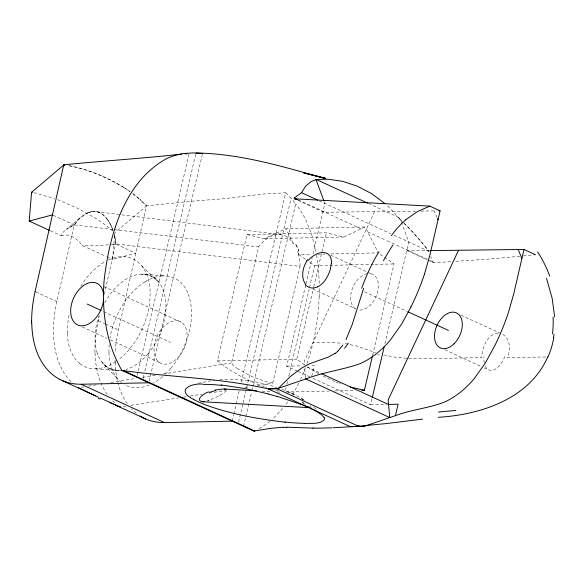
<?xml version="1.0" encoding="UTF-8"?>
<svg xmlns="http://www.w3.org/2000/svg" width="584" height="584" viewBox="0 0 584 584"><rect width="100%" height="100%" fill="white"/><g stroke="black" fill="none" stroke-linecap="round" stroke-linejoin="round"><path stroke-width="0.44" stroke-dasharray="2.92 2.19" d="M319.309 288.562L319.156 296.541M293.467 394.755L290.591 392.689L300.41 397.74M111.267 244.492L115.712 243.988L135.795 253.23L112.559 259.413L114.5 236.221M114.639 234.571L114.778 232.914L146.547 205.94L118.442 329.931A106.733 69.029 -65.3 0 0 115.187 352.787M71.007 381.637A98.192 63.503 -65.3 0 1 53.509 333.26L53.407 331.106A106.733 69.029 -65.3 0 1 56.882 301.592L74.204 224.891L113.143 229.454M94.944 352.386L94.922 350.203A106.733 69.029 -65.3 0 1 98.389 320.689L99.448 315.9M104.324 294.329L115.734 243.287M137.116 375.446L137.948 371.898M138.153 371.015L189.063 153.899M143.175 378.235L144.007 374.687M144.839 371.139L195.786 153.862M149.205 381.009L202.341 154.395M264.355 386.739C247.397 380.863 231.461 372.059 217.416 360.89L247.032 234.556L326.405 232.819L343.793 237.002L365.255 226.957L378.286 252.872L329.58 253.938M237.98 368.964L234.089 366.365L231.483 362.89L258.675 246.915C264.245 238.892 275.166 231.439 285.116 235.951M232.155 421.13L233.6 414.939M233.812 414.049L239.206 391.039M241.28 382.191L285.693 192.793L262.939 194.063L224.446 198.655L191.574 201.217L146.518 205.853L141.007 200.575M238.593 422.144L242.929 403.639M243.141 402.756L245.827 391.302M246.652 387.776L291.073 198.341L285.693 192.793M243.557 426.378L245.638 417.516M245.849 416.633L251.667 391.813M251.872 390.922L252.704 387.382M252.916 386.491L295.73 203.896L291.073 198.341M257.5 385.469L272.735 383.075L300.088 266.406L115.785 243.908M297.373 371.117L286.678 366.197L305.775 284.766M305.979 283.875L312.206 257.325M313.039 253.784L324.85 203.414L324.215 201.714M285.445 390.243L286.269 386.732M286.883 384.097L287.503 381.469M288.737 376.206L309.104 289.35M309.513 287.598L314.652 265.669L308.753 261.522M304.571 364.956L296.789 359.153L313.564 287.591M313.769 286.707L326.405 232.819M311.747 376.169L314.221 365.599L309.783 365.693M372.694 354.926L394.025 263.932L380.25 254.259M313.002 378.308L370.577 404.8L372.03 398.602M384.9 343.721L408.749 242.017L402.318 224.65M50.421 230.826L61.028 235.702C62.707 231.22 67.343 228.687 71.248 226.395A112.062 40.325 5.6 0 1 74.256 224.884L79.482 218.299L86.622 213.248M305.483 367.664L300.585 379.374M374.636 211.656L304.228 361.321L304.395 364.971M226.57 390.586L221.92 394.258M286.021 404.164L287.605 401.989M148.066 353.824L149.555 351.999M282.751 408.362L273.984 417.75A108.39 78.855 88.7 0 1 272.151 419.429M79.482 218.299L66.722 229.176L74.256 224.884L79.504 218.212L86.198 213.445M145.095 281.773L143.073 283.072A57.524 37.208 -65.3 0 0 129.736 295.227A60.517 39.135 -65.3 0 0 109.996 338.063M115.946 361.576L113.916 362.876A55.889 36.15 -65.3 0 1 97.572 368.672A55.071 35.617 -65.3 0 1 91.746 368.592A55.889 36.15 -65.3 0 1 79.789 363.62M218.306 396.266L207.926 400.734M247.032 234.556L264.421 238.739L285.883 228.687L365.255 226.957M86.6 213.328L87.476 212.875M87.031 213.138L88.337 212.547M87.885 212.788L88.775 212.393M88.753 212.481L91.418 211.729M61.028 235.702C69.467 232.848 77.621 238.841 82.271 245.477L106.011 256.398M89.191 212.342L92.316 211.598M197.983 383.286L214.394 380.096M207.232 400.858L208.941 400.405M81.205 387.287L83.906 386.849M88.403 386.119L97.404 384.659M110.902 382.469L136.094 378.381M142.394 377.352L155.892 375.162M163.089 373.994L231.483 362.89M123.041 406.61L125.728 406.187M131.108 405.34L178.616 397.872M183.099 397.171L189.369 396.178M190.267 396.04L201.918 394.207M209.094 393.083L225.227 390.543M244.944 387.447L248.536 386.878M91.849 211.744C98.119 210.342 104.193 214.452 107.463 219.562M115.763 243.988L111.325 244.513M523.191 255.938L533.09 254.879M519.884 256.281L491.341 258.902L455.797 261.34M108.595 244.798L95.082 245.645L82.271 245.477M219.818 379.629C239.038 378.578 258.639 381.148 276.801 387.521M92.746 211.634C98.17 210.948 103.266 214.087 106.47 218.27M428.036 260.201L433.7 262.807L450.666 261.661M306.958 363.635A169.126 123.041 88.7 0 0 313.039 342.742L328.551 342.436L342.618 343.246M545.733 357.007L507.306 357.554C511.219 349.765 510.175 337.676 501.444 333.727M264.421 238.739L343.793 237.002M300.03 266.406A36.252 26.375 88.7 0 0 297.563 251.835L298.913 254.609L311.542 254.332M317.849 254.193L325.069 254.04M314.652 265.669L374.183 264.362M375.089 264.348L394.025 263.932M217.416 360.89L296.789 359.153M286.678 366.197L301.782 365.869M285.934 391.974L329.23 391.032M334.639 390.908L354.488 390.477M370.577 404.8L386.571 404.449M297.855 200.305L323.901 212.291L415.633 211.145M420.845 211.079L436.445 210.89M406.902 249.894L407.8 250.886L429.999 250.616M290.591 392.718L287.905 392.565M408.544 358.452L423.458 358.707L481.771 357.605C482.15 347.582 487.472 333.033 499.356 333.179M261.961 391.127L270.939 391.623M277.159 391.974L281.722 392.222M406.712 358.35L394.069 357.014L382.024 354.568M95.593 368.789L119.165 370.541L112.712 369.723L106.982 367.037L102.207 362.591L117.384 378.578M163.381 275.874L141.773 274.108L148.227 274.925L153.957 277.619L158.731 282.065L141.686 265.859M114.048 229.563L258.675 246.915M96.36 211.649L281.181 234.717M272.735 383.075L265.559 381.564L253.179 377.03A54.954 39.982 88.7 0 1 249.894 375.505L238.141 369.051M345.144 343.567L356.824 346.057L375.549 352.663M68.678 165.732C88.126 169.36 106.668 177.156 123.538 187.398A167.082 121.552 88.7 0 1 130.049 191.727M69.532 165.739C88.68 169.448 106.938 177.156 123.574 187.26M33.967 192.691L54.502 198.494M278.495 390.718L275.232 389.951M265.464 387.112L266.567 387.469M281.868 389.338L291.379 393.01M57.582 199.611L77.081 208.043L95.455 218.233A175.66 116.888 73.8 0 1 107.697 226.869L112.435 230.819M339.333 383.411L340.428 383.819M338.231 382.987L336.048 382.119M334.961 381.666L322.032 375.607M460.959 315.185L502.204 334.055M312.834 289.073L355.306 308.534M368.453 203.502L397.427 216.832L398.77 218.073M319.214 200.823L390.652 233.688M393.944 235.199L429.05 251.354L429.276 251.981M298.3 199.925L361.189 228.862M367.723 231.87L386.499 240.506M387.316 240.878L429.058 260.084M429.882 260.464L432.51 261.749M407.8 250.886L427.225 259.829M364.518 291.803L407.296 311.476M53.246 215.248L74.204 224.891M106.828 256.777L112.559 259.413M306.914 366.949L320.076 373.001M298.198 371.497L309.71 376.797M103.704 286.525L181.281 322.215A22.937 14.834 -65.3 0 1 176.083 359.467A22.937 14.834 -65.3 0 1 154.285 345.597A22.937 14.834 -65.3 0 1 181.281 322.215M103.697 311.673L170.55 342.428M35.894 291.949L56.852 301.592M98.36 320.689L104.791 323.646M105.594 324.018L118.442 329.931M82.234 326.945L106.996 338.34M110.296 339.859L159.819 362.642M330.712 255.172L371.285 273.94M444.928 349.772L480.902 366.394M484.165 367.905L486.618 369.037M318.849 373.891L306.549 366.329M304.352 400.274L300.906 398.04L301.797 398.587M300.906 398.04L303.096 399.39M298.913 254.609L305.797 259.449M305.768 404.967L306.213 405.318M313.944 407.325L317.2 409.983M304.505 403.953L304.921 404.296M301.899 401.734L305.125 404.442M304.096 403.617L302.57 402.318M121.457 382.608L120.019 381.381A57.524 37.208 -65.3 0 1 112.274 369.694A59.466 38.456 -65.3 0 1 108.96 352.473M79.869 363.62L78.431 362.394A57.655 37.288 -65.3 0 1 70.671 350.677A59.59 38.537 -65.3 0 1 67.35 333.42M433.7 262.807L432.342 261.596L430.788 256.42M139.919 199.414L140.817 200.224M139.883 199.553L141.116 200.494M141.284 200.83L146.482 205.991M398.96 218.255L403.004 222.241M403.632 222.876L411.822 231.147L424.59 245.769M323.003 211.291L323.901 212.291M424.882 246.127L427.911 249.901M428.138 250.193L429.05 251.354L422.509 243.243A117.785 48.764 47.4 0 0 403.851 222.942M310.06 405.223L310.389 405.639M106.828 218.606L109.004 221.876M107.806 219.927L109.58 222.847M310.666 406.041L311.162 407.304M109.317 222.278L110.135 223.847M109.88 223.263L110.668 224.869M110.42 224.271L110.923 225.387M296.103 245.024L298.877 250.536L297.76 248.017A32.865 23.907 88.7 0 0 296.103 245.024A20.717 11.899 46.8 0 0 293.307 243.477L285.883 228.687M110.938 225.307L111.172 225.913M111.194 225.833L111.413 226.446M111.434 226.358L111.653 226.979M111.668 226.891L111.887 227.519M437.029 217.584L434.262 210.912M111.902 227.431L112.106 228.059M112.128 227.979L112.325 228.607M112.347 228.526L112.946 230.278M402.018 223.825L400.485 219.694L391.244 209.685A126.779 92.235 88.7 0 0 386.55 205.042M112.559 229.074L113.143 230.848M97.2 353.145L97.842 354.919M114.34 234.819L114.595 236.089M114.318 234.907L114.464 235.498M114.617 236.009L114.968 237.885M114.749 236.6L115.07 238.484M316.053 251.631L311.542 233.98L305.841 219.949A95.185 69.248 88.7 0 0 295.708 203.925M115.092 238.403L115.179 239.09M316.674 255.091L318.565 269.99L319.258 283.24M115.194 239.009L115.274 239.696M115.296 239.615L115.522 241.52M305.607 377.352L304.629 368.322M115.464 240.834L115.654 242.747M115.61 242.061L115.712 243.36M115.012 360.167L115.026 361.627M293.307 394.368A45.902 4.146 45.8 0 1 293.847 394.769M302.344 399.171A45.902 15.301 16.1 0 1 303.198 399.726M221.789 394.266A47.457 10.884 -15.7 0 1 218.182 396.273M136.211 413.202A98.017 63.393 -65.3 0 1 131.458 408.793M127.246 403.602A98.017 63.393 -65.3 0 1 115.136 361.576M319.134 296.533A178.2 129.641 88.7 0 1 313.09 342.772M269.976 421.246A108.39 78.855 88.7 0 1 258.566 428.787M298.796 383.126A142.394 103.594 88.7 0 1 292.832 394.01M370.716 273.699A19.272 12.461 -65.3 0 1 376.804 294.672A19.272 12.461 -65.3 0 1 357.722 309.761M355.474 308.768A19.272 12.461 -65.3 0 1 352.159 289.153A19.272 12.461 -65.3 0 1 367.832 273.604M504.824 356.393A19.177 10.329 -71.4 0 1 485.246 366.066M484.253 362.825A19.177 10.329 -71.4 0 1 483.983 356.693M379.476 355.079A255.004 124.487 -36.4 0 1 377.863 354.583M97.229 353.116A52.261 33.799 -65.3 0 1 98.857 316.112M104.77 302.709A52.261 33.799 -65.3 0 1 111.405 292.679L112.865 290.832A49.297 31.879 -65.3 0 1 126.056 279.21A47.45 30.689 -65.3 0 1 155.249 278.568A49.297 31.886 -65.3 0 1 163.089 289.737L163.732 291.511A52.107 33.704 -65.3 0 1 149.519 351.948M148.066 353.816A49.297 31.886 -65.3 0 1 134.882 365.445A47.45 30.689 -65.3 0 1 126.064 369.438M120.859 370.446A47.45 30.689 -65.3 0 1 105.689 366.088A49.297 31.886 -65.3 0 1 97.842 354.919M67.394 333.398A60.641 39.223 -65.3 0 1 69.16 314.937M80.826 286.175A60.641 39.223 -65.3 0 1 88.147 276.013A57.655 37.288 -65.3 0 1 101.536 263.866L103.565 262.566A55.889 36.15 -65.3 0 1 104.93 261.763M108.354 260.004A55.889 36.15 -65.3 0 1 119.91 256.77A55.064 35.617 -65.3 0 1 125.735 256.851A55.889 36.15 -65.3 0 1 137.612 261.822L139.05 263.048A57.655 37.288 -65.3 0 1 146.81 274.765A59.634 38.566 -65.3 0 1 150.161 293.292M150.088 293.329A60.488 39.121 -65.3 0 1 129.327 349.422A57.655 37.288 -65.3 0 1 117.953 360.153M109.004 352.451A60.517 39.135 -65.3 0 1 109.186 344.713M145.014 281.773A55.765 36.062 -65.3 0 1 161.323 275.991M161.41 275.984A54.94 35.529 -65.3 0 1 167.221 276.071A55.765 36.062 -65.3 0 1 179.069 281.028L180.5 282.254A57.531 37.208 -65.3 0 1 188.252 293.942M188.172 294.015A60.152 38.902 -65.3 0 1 170.747 368.343M170.791 368.409A57.531 37.208 -65.3 0 1 165.301 374.227M162.739 376.534A57.531 37.208 -65.3 0 1 157.454 380.564L155.424 381.863A55.765 36.062 -65.3 0 1 153.388 383.046M149.278 385.024A55.765 36.062 -65.3 0 1 139.116 387.645A54.947 35.536 -65.3 0 1 133.305 387.564A55.765 36.062 -65.3 0 1 124.538 384.681M285.138 235.856A29.426 21.404 88.7 0 1 293.277 243.506M298.891 250.551A18.184 10.439 46.8 0 1 297.512 251.843M114.895 402.931A98.192 63.503 -65.3 0 1 111.376 399.551M107.164 394.368A98.192 63.503 -65.3 0 1 95.017 352.356M123.56 187.311A167.082 121.552 88.7 0 1 130.079 191.588M132.823 193.581A167.082 121.552 88.7 0 1 139.948 199.356M400.493 219.679A117.785 48.764 47.4 0 1 401.938 221.066M132.787 193.72A167.082 121.552 88.7 0 1 139.912 199.494"/><path stroke-width="0.88" d="M331.216 263.829L330.529 268.355M49.604 230.446L29.2 221.059L31.616 192.231L63.809 164.9L63.408 166.608M554.048 334.019L553.552 337.406M35.084 291.577L63.379 166.52L63.744 164.951L64.569 165.068M361.7 390.316L364.409 390.258L372.483 355.809M372.242 397.719L384.279 346.378M384.944 203.582L371.475 193.538L357.204 186.121L342.545 181.31L328.026 179.208L316.302 179.507L311.177 181.551L305.651 186.084L301.526 192.683L294.183 198.034L294.599 198.808L429.809 206.123L440.081 210.846L429.934 254.916L424.429 274.188M365.752 425.816L395.441 415.647L398.127 404.194L388.353 404.413L321.726 373.76M534.192 254.763L535.294 254.646L523.979 249.441L513.832 293.518L508.328 312.79A169.754 109.785 -65.3 0 1 494.838 345.575L485.435 362.876L474.325 378.512A77.986 50.436 -65.3 0 1 471.047 382.264A80.891 52.312 -65.3 0 1 449.154 399.733A77.198 49.925 -65.3 0 1 443.898 402.281C428.211 408.296 411.173 409.654 395.441 415.647M363.649 288.24L352.108 324.799L346.027 339.603M547.704 356.955C529.462 398.828 480.727 414.742 438.321 417.312M458.542 250.259L388.126 399.923L389.74 417.56L305.841 378.958L278.378 388.353L268.392 388.973L350.466 426.736L365.409 425.926M410.968 306.987L401.529 324.281L390.426 339.917A77.986 50.436 -65.3 0 1 387.141 343.662A80.891 52.312 -65.3 0 1 365.248 361.131A77.198 49.925 -65.3 0 1 359.999 363.686C342.319 369.979 323.39 372.088 305.841 378.958L305.724 378.155M342.881 345.034L338.085 350.904M391.324 235.629L396.799 228.702L402.631 222.519M278.378 388.353L290.503 376.381L302.001 367.818L310.133 363.525L328.018 357.196L335.004 353.451M405.727 219.723L417.348 211.627L429.809 206.123M317.703 286.853C323.178 284.079 326.733 278.626 329.018 273.093A18.878 9.702 -64.5 0 0 330.588 268.341M208.846 391.915C205.123 392.39 194.216 400.062 202.349 401.741L309.768 407.683M268.392 388.973L277.298 388.71M29.2 221.059L52.436 214.883M214.927 390.046L223.519 388.981L256.573 390.835M197.363 153.49L202.546 153.512L193.056 152.913L184.31 153.468A110.537 80.417 88.7 0 0 166.652 158.6C123.888 182.033 109.033 236.075 104.032 281.276C101.667 311.812 106.31 343.596 121.83 370.38L253.792 431.087L271.005 428.298L282.963 427.254M204.663 401.536L202.349 401.741M422.524 419.137L385.506 423.656L363.372 425.758M353.05 426.488L352.407 426.554M351.977 426.597L351.327 426.656M350.896 426.692L333.281 427.765M181.66 154.118C142.43 158.461 103.047 160.892 63.78 164.812L64.605 164.922M356.284 426.232L359.437 426.013M185.172 153.891L186.917 153.796M332.121 427.824L316.112 428.203M202.48 384.075C190.428 383.126 175.463 390.462 193.567 399.361M148.789 382.783L81.161 384.257L164.52 422.612L232.155 421.13M355.714 426.356L364.701 426.167M438.986 210.853L440.081 210.846M430.795 250.602L523.979 249.441M286.452 427.181L313.163 428.138M304.848 423.495C311.162 422.933 319.543 424.707 324.332 419.684A66.62 11.388 15.6 0 0 324.229 417.626M195.998 152.979C238.52 153.636 279.641 165.564 320.2 177.156M121.83 370.38C170.732 377.366 220.358 377.826 268.669 389.002M285.364 422.21C258.427 419.137 231.483 414.282 205.918 405.041A45.085 10.052 13.5 0 1 193.625 399.361M221.022 384.929L244.952 388.564L268.304 393.908M224.438 389.032L226.066 389.397M364.409 390.258L350.283 387.061M31.616 192.231L32.397 192.377M325.273 178.083L303.57 172.849L325.142 178.419M321.879 177.587L325.222 178.448M277.05 396.324L302.162 404.778A46.326 7.731 16.5 0 1 308.783 407.574M310.17 407.661L308.089 406.639M113.354 403.938L100.054 397.981M115.347 404.77L119.362 406.581M98.565 397.31L59.444 379.264M119.691 406.727L120.348 407.033L120.019 406.829M316.302 179.507L367.628 203.123M301.526 192.683L317.608 200.086M294.183 198.034L297.475 199.546M294.599 198.808L296.227 199.56M408.114 311.856L448.424 330.398M277.05 388.791L359.116 426.546M87.191 304.074L101.222 310.535M123.297 370.533L254.609 430.941M109.975 402.551L145.664 418.969L142.81 417.611M95.484 395.894L82.921 389.835M81.811 389.309L82.548 389.659M81.439 389.134L78.504 387.725M316.163 411.216L321.718 414.903L324.091 417.589M305.264 284.773L307.221 286.401L310.221 287.737A19.177 13.585 -74.7 0 0 317.681 286.729M521.855 258.405L518.169 249.514M437.496 218.701L437.956 219.81M316.024 179.587L323.901 200.859M546.522 278.364L552.179 298.431L554.661 316.929M31.638 321.091L31.66 323.273M209.371 392.448A46.837 30.091 13.8 0 1 215.408 390.703M311.002 408.559A46.326 7.753 16.4 0 1 316.207 411.224M268.377 394.069A67.145 11.979 16.3 0 1 277.028 396.456M203.21 384.418A110.106 23.725 17.3 0 1 221.818 385.396M304.483 423.356A110.106 17.133 13.3 0 1 284.985 422.042M164.527 422.575A106.441 68.839 -65.3 0 1 145.65 418.991M142.839 417.545A98.017 63.393 -65.3 0 1 140.094 415.969M254.996 430.539A108.39 78.855 88.7 0 1 253.784 431.072M31.616 321.105A106.733 69.029 -65.3 0 1 35.113 291.577M59.48 379.199A98.017 63.393 -65.3 0 1 31.77 323.229M81.169 384.228A106.441 68.839 -65.3 0 1 62.291 380.644M103.594 299.716A22.937 14.834 -65.3 0 1 78.103 325.127A22.937 14.834 -65.3 0 1 78.774 289.941A22.937 14.834 -65.3 0 1 103.675 295.446M424.459 274.195A169.754 109.785 -65.3 0 1 410.939 306.972M315.798 428.094A139.685 21.199 12.9 0 1 312.841 428.028M283.298 427.422A128.195 30.339 17.9 0 1 286.802 427.364M553.807 337.442A79.825 78.249 -71.7 0 1 547.931 357.058M438.394 412.078A189.917 27.791 -11.5 0 1 455.797 410.472M308.279 260.311A19.308 11.987 -52.1 0 1 324.354 252.602A19.308 11.987 -52.1 0 1 331.362 263.771M305.607 284.364A18.973 13.826 -66.2 0 1 306.95 260.96M306.775 260.807A19.411 14.41 -54.6 0 1 307.739 259.69M99.922 399.047A74.715 20.659 25.4 0 1 98.353 398.346M115.617 405.121A18.25 0.642 25.8 0 1 117.705 406.041M338.121 350.947A67.058 41.749 57.3 0 1 335.012 353.459M348.283 343.158A93.586 53.407 73.2 0 1 344.604 348.181M361.73 288.219A82.227 31.879 -66.8 0 1 378.95 251.66M383.454 260.741A97.309 32.536 -66.3 0 1 392.93 245.01M402.719 222.665A105.149 79.227 80.6 0 1 405.8 219.854M537.609 251.916A110.997 83.147 -89 0 1 549.748 276.232M553.092 317.039A95.031 91.425 -78.1 0 1 552.471 333.836M453.987 343.874A19.272 12.461 -65.3 0 0 456.666 312.98A19.272 12.461 -65.3 0 0 434.613 334.347A19.272 12.461 -65.3 0 0 453.987 343.874"/></g></svg>
